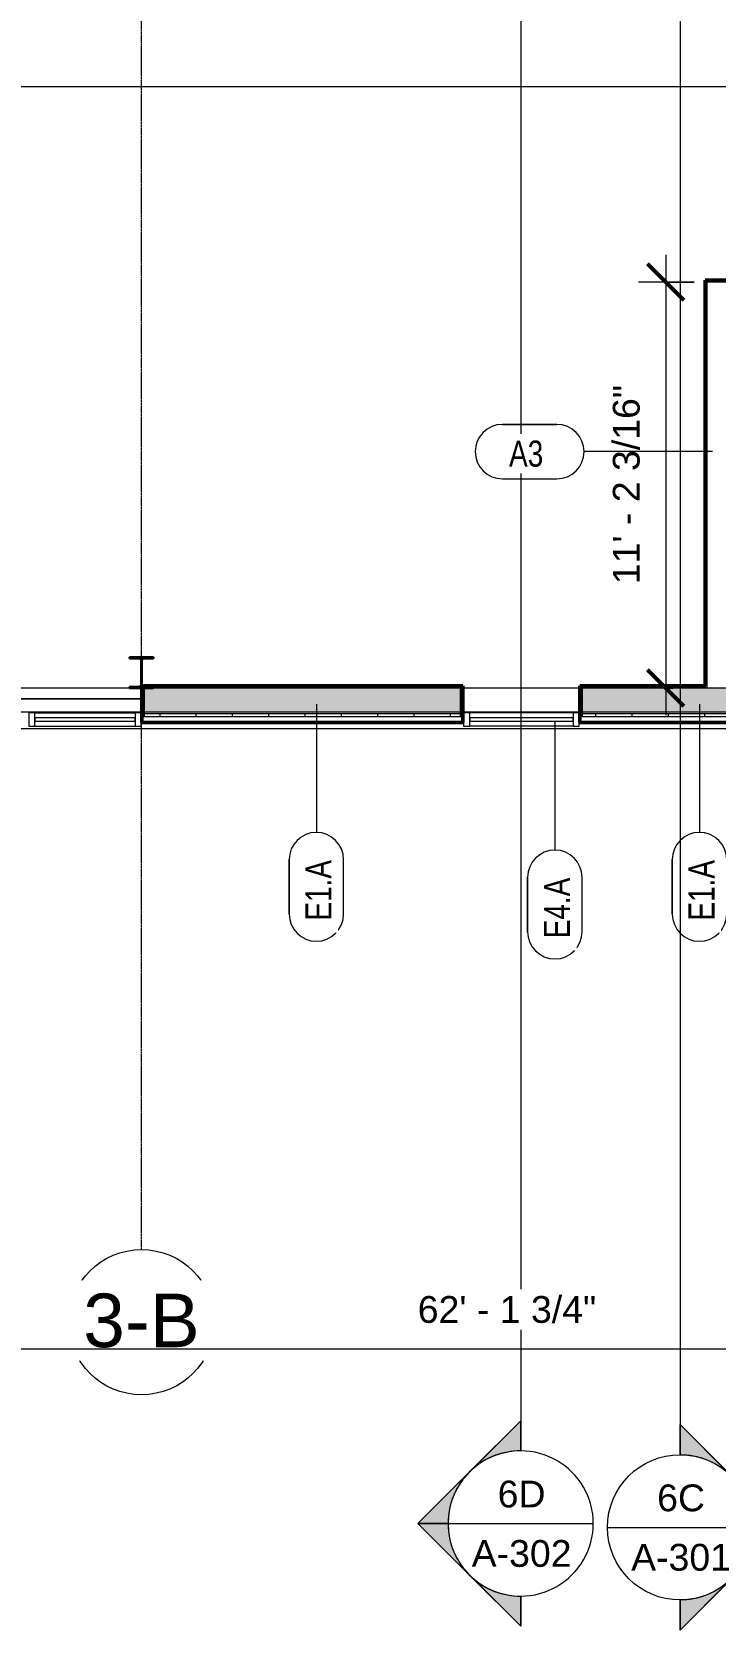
# Model space of a CAD drawing. Header units: inches. Extents: x 21592 to 24810, y -23179 to -20467.
# Drawn here: x 22278 to 22503, y -23099 to -22570 of the extents above; entities that cross this region are included whole.
import ezdxf

# ---------------------------------------------------------------- set-up
doc = ezdxf.new("R2010")
doc.units = ezdxf.units.IN
doc.header["$MEASUREMENT"] = 0
doc.linetypes.add('Grid Line 1_2_', pattern=[0.875, 0.5, -0.125, 0.125, -0.125])
for name, color, linetype, lineweight in [('A-ANNO-DIMS', 211, 'Continuous', 9), ('A-ANNO-DIMS-96', 211, 'Continuous', 9), ('A-FLOR', 192, 'Continuous', 13), ('A-GLAZ-CURT', 52, 'Continuous', 9), ('A-GLAZ-CWMG', 51, 'Continuous', 9), ('A-WALL', 113, 'Continuous', 13), ('A-WALL-IDEN', 211, 'Continuous', 9), ('A-WALL-PATT', 111, 'Continuous', 50), ('G-ANNO-SYMB', 111, 'Continuous', 9), ('I-WALL', 2, 'Continuous', 13), ('L-SITE-WALL', 31, 'Continuous', 13), ('S-BEAM', 12, 'Continuous', 9), ('S-COLS', 52, 'Continuous', 9), ('S-GRID', 1, 'Continuous', 9), ('S-GRID-IDEN', 1, 'Continuous', 9)]:
    doc.layers.add(name, color=color, linetype=linetype, lineweight=lineweight)
doc.styles.add('Arial', font='arial.ttf', dxfattribs={"height": 17.703593})
doc.styles.add('Arial_1', font='arial.ttf', dxfattribs={"height": 8.851796})
doc.styles.add('Century Gothic_1', font='GOTHIC.TTF', dxfattribs={"width": 0.8, "height": 8.622671})
doc.dimstyles.new('Linear_-_3_32__Arial', dxfattribs={"dimscale": 12, "dimtxt": 9, "dimasz": 1, "dimexe": 0.75, "dimexo": 0.5, "dimgap": 0.5, "dimtad": 1, "dimdec": 4, "dimrnd": 0.0625, "dimzin": 1, "dimdsep": 46, "dimlunit": 4, "dimtxsty": 'Arial_1', "dimblk1": 'OBLIQUE', "dimblk2": 'OBLIQUE', "dimsah": 1, "dimcen": 0.09, "dimdle": 0.75, "dimazin": 0, "dimtfac": 1, "dimtdec": 4, "dimtix": 1, "dimtmove": 0, "dimatfit": 3, "dimfxl": 1, "dimtvp": 1, "dimtfill": 1, "dimfrac": 2, "dimtolj": 1, "dimtzin": 0, "dimarcsym": 2})
pattern_1 = [(0, (0, 0), (30.72, 7.68), [1.267, -21.773, 1.267, -21.773, -122.88]), (0, (0, 0), (30.72, 7.68), [-46.08, 1.267, -44.813, 1.267, -21.773, -53.76]), (0, (0, 0), (30.72, 7.68), [-115.2, 1.267, -14.093, 1.267, -37.133]), (120, (11.52, 3.84), (-22.0110751, 22.7643004), [1.267, -21.773, 1.267, -21.773, -122.88]), (120, (11.52, 3.84), (-22.0110751, 22.7643004), [-46.08, 1.267, -44.813, 1.267, -21.773, -53.76]), (120, (11.52, 3.84), (-22.0110751, 22.7643004), [-115.2, 1.267, -14.093, 1.267, -37.133]), (240, (15.36, 19.2), (-8.7089249, -30.4443004), [1.267, -21.773, 1.267, -21.773, -122.88]), (240, (15.36, 19.2), (-8.7089249, -30.4443004), [-46.08, 1.267, -44.813, 1.267, -21.773, -53.76]), (240, (15.36, 19.2), (-8.7089249, -30.4443004), [-115.2, 1.267, -14.093, 1.267, -37.133])]

# ---------------------------------------------------------------- blocks, each defined once
blk = doc.blocks.new('Struct_Xcel_Sports Complex_rvt-1-Enlarged First Floor Plan _West_')
at = {"layer": 'A-FLOR', "color": 10}
blk.add_line((22314.02, -22790.8), (22171.52, -22790.8), dxfattribs=at)
at = {"layer": 'L-SITE-WALL', "color": 10}
for p, q in [((22171.52, -22790.8), (22314.02, -22790.8)), ((22420.33, -22798.8), (22313.77, -22798.8)), ((22651.4, -22798.8), (22458.52, -22798.8))]:
    blk.add_line(p, q, dxfattribs=at)
blk = doc.blocks.new('Girt_C - 8_D-1405489-Enlarged First Floor Plan _West_')
at = {"layer": 'S-BEAM'}
for p, q in [((22458.77, -22787.3), (22420.08, -22787.3)), ((22420.08, -22795.3), (22458.77, -22795.3))]:
    blk.add_line(p, q, dxfattribs=at)
blk = doc.blocks.new('System Panel - Glazed-frosted-1142378-Enlarged First Floor Plan _West_')
at = {"layer": 'A-GLAZ-CURT', "lineweight": 13}
for p, q in [((16.53125, -0.25), (-16.53125, -0.25)), ((-16.53125, -0.25), (-16.53125, -1.25)), ((-16.53125, -1.25), (16.53125, -1.25)), ((16.53125, -1.25), (16.53125, -0.25))]:
    blk.add_line(p, q, dxfattribs=at)
blk = doc.blocks.new('Rectangular Mullion - Exterior 2_ x 4_5_-1135321-Enlarged First Floor Plan _West_')
at = {"layer": 'A-GLAZ-CWMG'}
for p, q in [((22278.7, -22795.43), (22311.77, -22795.43)), ((22278.7, -22799.93), (22311.77, -22799.93))]:
    blk.add_line(p, q, dxfattribs=at)
blk = doc.blocks.new('Rectangular Mullion - Exterior 2_ x 4_5_-1142382-Enlarged First Floor Plan _West_')
at = {"layer": 'A-GLAZ-CWMG', "lineweight": 20}
for p, q in [((0, 3), (-2, 3)), ((-2, 3), (-2, -1.5)), ((0, -1.5), (0, 3)), ((-2, -1.5), (0, -1.5))]:
    blk.add_line(p, q, dxfattribs=at)
blk = doc.blocks.new('Rectangular Mullion - Exterior 2_ x 4_5_-827464-Enlarged First Floor Plan _West_')
at = {"layer": 'A-GLAZ-CWMG', "lineweight": 20}
for p, q in [((-1, 3), (1, 3)), ((-1, -1.5), (-1, 3)), ((1, 3), (1, -1.5)), ((1, -1.5), (-1, -1.5))]:
    blk.add_line(p, q, dxfattribs=at)
blk = doc.blocks.new('Rectangular Mullion - Exterior 2_ x 4_5_-1142359-Enlarged First Floor Plan _West_')
at = {"layer": 'A-GLAZ-CWMG', "lineweight": 20}
for p, q in [((-2, 1.5), (0, 1.5)), ((-2, -3), (-2, 1.5)), ((0, 1.5), (0, -3)), ((0, -3), (-2, -3))]:
    blk.add_line(p, q, dxfattribs=at)
blk = doc.blocks.new('Rectangular Mullion - Exterior 2_ x 4_5_-1142353-Enlarged First Floor Plan _West_')
at = {"layer": 'A-GLAZ-CWMG', "lineweight": 20}
for p, q in [((0, 1.5), (-2, 1.5)), ((-2, 1.5), (-2, -3)), ((0, -3), (0, 1.5)), ((-2, -3), (0, -3))]:
    blk.add_line(p, q, dxfattribs=at)
blk = doc.blocks.new('System Panel - Glazed-frosted-1367747-Enlarged First Floor Plan _West_')
at = {"layer": 'A-GLAZ-CURT', "lineweight": 13}
for p, q in [((17.09375, 1.25), (-17.09375, 1.25)), ((-17.09375, 1.25), (-17.09375, 0.25)), ((-17.09375, 0.25), (17.09375, 0.25)), ((17.09375, 0.25), (17.09375, 1.25))]:
    blk.add_line(p, q, dxfattribs=at)
blk = doc.blocks.new('Rectangular Mullion - Exterior 2_ x 4_5_-1060760-Enlarged First Floor Plan _West_')
at = {"layer": 'A-GLAZ-CWMG'}
for p, q in [((23373.27, -22795.43), (23339.08, -22795.43)), ((23373.27, -22799.93), (23339.08, -22799.93))]:
    blk.add_line(p, q, dxfattribs=at)
blk = doc.blocks.new('Section - Section Head - Filled-1526-Enlarged First Floor Plan _West_')
at = {"layer": 'G-ANNO-SYMB'}
h = blk.add_hatch(color=256, dxfattribs=at)
edge = h.paths.add_edge_path(flags=0)
edge.add_line((-0.4268, 0.1768), (-0.25, 0.3536))
edge.add_line((-0.25, 0.3536), (-0.25, 0.25))
edge.add_arc((-0.25, 0), 0.25, 90, 135)
h = blk.add_hatch(color=256, dxfattribs=at)
edge = h.paths.add_edge_path(flags=0)
edge.add_arc((-0.25, 0), 0.25, 45, 90)
edge.add_line((-0.25, 0.25), (-0.25, 0.3536))
edge.add_line((-0.25, 0.3536), (-0.0732, 0.1768))
h = blk.add_hatch(color=256, dxfattribs=at)
edge = h.paths.add_edge_path(flags=0)
edge.add_arc((-0.25, 0), 0.2503, 137.9216, 180)
edge.add_line((-0.5003, 0), (-0.6036, 0))
edge.add_line((-0.6036, 0), (-0.4358, 0.1678))
h = blk.add_hatch(color=256, dxfattribs=at)
edge = h.paths.add_edge_path(flags=0)
edge.add_line((-0.0642, 0.1678), (0.1036, 0))
edge.add_line((0.1036, 0), (0.0003, 0))
edge.add_arc((-0.25, 0), 0.2503, 0, 42.0784)
for p, q in [((-0.25, 0.3536), (-0.6036, 0)), ((-0.25, 0.3536), (-0.4268, 0.1768)), ((-0.25, 0.3536), (0.1036, 0)), ((-0.25, 0.25), (-0.25, 0.3536)), ((-0.0732, 0.1768), (-0.25, 0.3536)), ((-0.25, 0.3536), (-0.25, 0.25)), ((-0.4358, 0.1678), (-0.6036, 0)), ((0.1036, 0), (-0.0642, 0.1678)), ((-0.6036, 0), (-0.5003, 0)), ((0.0003, 0), (0.1036, 0)), ((-0.5, 0), (-0.6036, 0)), ((0, 0), (0.1036, 0))]:
    blk.add_line(p, q, dxfattribs=at)
for radius, start, end in [(0.25, 360, 180), (0.25, 90, 135), (0.25, 45, 90), (0.2503, 137.9216, 180), (0.2503, 0, 42.0784), (0.25, 180, 360)]:
    blk.add_arc((-0.25, 0), radius, start, end, dxfattribs=at)
blk = doc.blocks.new('Grid - Grid Head - Circle-14747-Enlarged First Floor Plan _West_')
at = {"layer": 'S-GRID-IDEN'}
blk.add_circle((0, 0), 0.25, dxfattribs=at)
blk = doc.blocks.new('DIMBLOCK1-Enlarged First Floor Plan _West_')
at = {"layer": 'A-ANNO-DIMS-96'}
for p, q in [((22061.64, -22899.47), (22061.64, -23014.7)), ((22061.64, -23005.7), (22061.64, -22899.47)), ((22807.39, -22978.85), (22807.39, -23014.7)), ((22807.39, -23005.7), (22807.39, -22978.85)), ((22052.64, -23005.7), (22816.39, -23005.7))]:
    blk.add_line(p, q, dxfattribs=at)
at = {"layer": 'A-ANNO-DIMS-96', "lineweight": 50}
for p, q in [((22061.64, -23005.7), (22067.64, -22999.7)), ((22807.39, -23005.7), (22813.39, -22999.7)), ((22061.64, -23005.7), (22055.64, -23011.7)), ((22807.39, -23005.7), (22801.39, -23011.7))]:
    blk.add_line(p, q, dxfattribs=at)
at = {"layer": 'A-ANNO-DIMS-96', "color": 0, "insert": (22405.16, -22988.22), "char_height": 8.8518, "width": 70.4492, "attachment_point": 1, "line_spacing_factor": 0.938532, "style": 'Arial_1', "bg_fill": 3, "box_fill_scale": 1.25, "bg_fill_color": 0, "bg_fill_transparency": 0}
blk.add_mtext('62\' - 1 3/4"', dxfattribs=at)
blk = doc.blocks.new('_Oblique')
at = {"color": 0, "linetype": 'ByBlock', "lineweight": -2}
blk.add_line((-0.5, -0.5), (0.5, 0.5), dxfattribs=at)
blk = doc.blocks.new('DIMBLOCK15-Enlarged First Floor Plan _West_')
at = {"layer": 'A-ANNO-DIMS-96'}
for p, q in [((22487.11, -22644.12), (22487.11, -22796.3)), ((22496.52, -22653.12), (22478.11, -22653.12)), ((22487.11, -22653.12), (22496.52, -22653.12)), ((22489.6, -22787.3), (22478.11, -22787.3)), ((22487.11, -22787.3), (22489.6, -22787.3))]:
    blk.add_line(p, q, dxfattribs=at)
at = {"layer": 'A-ANNO-DIMS-96', "lineweight": 50}
for p, q in [((22487.11, -22653.12), (22481.11, -22647.12)), ((22487.11, -22653.12), (22493.11, -22659.12)), ((22487.11, -22787.3), (22481.11, -22781.3)), ((22487.11, -22787.3), (22493.11, -22793.3))]:
    blk.add_line(p, q, dxfattribs=at)
at = {"layer": 'A-ANNO-DIMS-96', "color": 0, "insert": (22469.63, -22752.96), "char_height": 8.8518, "width": 78.5908, "attachment_point": 1, "rotation": 90, "line_spacing_factor": 0.938532, "style": 'Arial_1', "bg_fill": 3, "box_fill_scale": 1.25, "bg_fill_color": 0, "bg_fill_transparency": 0}
blk.add_mtext('11\' - 2 3/16"', dxfattribs=at)
blk = doc.blocks.new('Wall Tag - 1_4_-1369832-Enlarged First Floor Plan _West_')
at = {"layer": 'A-WALL-IDEN', "color": 153}
for p, q in [((-0.0822, 0.0968), (0.1053, 0.0968)), ((0.1053, 0.0968), (-0.0822, 0.0968)), ((-0.0822, -0.0907), (0.1053, -0.0907)), ((-0.0822, -0.0907), (0.1053, -0.0907))]:
    blk.add_line(p, q, dxfattribs=at)
for centre, start, end in [((-0.0822, 0.0031), 90, 270), ((-0.0822, 0.0031), 90, 270), ((0.1053, 0.0031), 270, 90), ((0.1053, 0.0031), 270, 90)]:
    blk.add_arc(centre, 0.0937, start, end, dxfattribs=at)

msp = doc.modelspace()

# ---------------------------------------------------------------- hatches: boundary and pattern name
at = {"layer": 'A-WALL-PATT', "lineweight": 9}
h = msp.add_hatch(dxfattribs=at)
h.set_pattern_fill('FP_10', color=256, style=0, pattern_type=2)
h.set_pattern_definition(pattern_1)
h.paths.add_polyline_path([(22759.95273, -22654.86531), (22759.95273, -22652.49031), (22500.14023, -22652.49031), (22500.14023, -22653.11531), (22759.32773, -22653.11531), (22759.32773, -22654.86531)], flags=0)
h.paths.add_polyline_path([(22796.57773, -22654.86531), (22796.57773, -22653.11531), (22803.51523, -22653.11531), (22803.51523, -22652.49031), (22795.95273, -22652.49031), (22795.95273, -22654.86531)], flags=0)
h = msp.add_hatch(dxfattribs=at)
h.set_pattern_fill('FP_10', color=256, style=0, pattern_type=2)
h.set_pattern_definition(pattern_1)
h.paths.add_polyline_path([(22500.76523, -22787.30281), (22500.76523, -22653.11531), (22500.14023, -22653.11531), (22500.14023, -22787.30281)], flags=0)
h = msp.add_hatch(dxfattribs=at)
h.set_pattern_fill('FP_7', color=256, style=0, pattern_type=2)
h.set_pattern_definition([(161.57, (0.48, 0.48), (-3.839953776, -1.544e-05), [0, -27.322, 3.034, 0]), (18.43, (-0.48, 0.48), (-3.839953776, 1.544e-05), [0, -27.322, 3.034, 0]), (108.43, (0.48, 0.48), (1.919622, -9.60052459), [9.106, -21.25]), (71.57, (-0.48, 0.48), (1.919622, 9.60052459), [9.106, -21.25])])
h.paths.add_polyline_path([(22419.32773, -22795.30281), (22419.32773, -22787.30281), (22314.76523, -22787.30281), (22314.76523, -22795.30281), (22385.15709, -22795.30281)], flags=0)
h.paths.add_polyline_path([(22459.51523, -22795.30281), (22809.95273, -22795.30281), (22809.95273, -22787.30281), (22459.51523, -22787.30281)], flags=0)
h = msp.add_hatch(dxfattribs=at)
h.set_pattern_fill('FP_9', color=256, style=0, pattern_type=2)
h.set_pattern_definition([(0, (0, 0), (0, 12), []), (90, (0, 0), (-12, 7e-16), [])])
h.paths.add_polyline_path([(22419.32773, -22796.80281), (22419.32773, -22795.80281), (22314.76523, -22795.80281), (22314.76523, -22796.80281), (22385.15709, -22796.80281)], flags=0)
h.paths.add_polyline_path([(22459.51523, -22796.80281), (22809.95273, -22796.80281), (22809.95273, -22795.80281), (22459.51523, -22795.80281)], flags=0)
at = {"layer": 'S-COLS'}
h = msp.add_hatch(dxfattribs=at)
h.set_pattern_fill('FP_6', color=256, style=0, pattern_type=2)
h.set_pattern_definition([(45, (0, 0), (-9.503515, 9.503515), []), (45, (0, 14.4), (-9.503515, 9.503515), [])])
h.paths.add_polyline_path([(22309.89023, -22787.30281), (22317.89023, -22787.30281), (22317.89023, -22786.86922), (22314.72616, -22786.86922), (22314.23726, -22786.66671), (22314.03476, -22786.17781), (22314.03476, -22778.17781), (22314.23726, -22777.68891), (22314.72616, -22777.4864), (22317.89023, -22777.4864), (22317.89023, -22777.05281), (22309.89023, -22777.05281), (22309.89023, -22777.4864), (22313.05429, -22777.4864), (22313.54319, -22777.68891), (22313.74569, -22778.17781), (22313.74569, -22786.17781), (22313.54319, -22786.66671), (22313.05429, -22786.86922), (22309.89023, -22786.86922)], flags=0)

# ---------------------------------------------------------------- linework, layer by layer
at = {"layer": 'A-WALL'}
for p, q in [((22759.32773, -22653.11531), (22500.76523, -22653.11531)), ((22500.76523, -22787.30281), (22500.76523, -22653.11531)), ((22314.76523, -22787.30281), (22314.76523, -22796.80281)), ((22419.32773, -22787.30281), (22314.76523, -22787.30281)), ((22419.32773, -22796.80281), (22419.32773, -22787.30281)), ((22459.51523, -22787.30281), (22459.51523, -22796.80281)), ((22809.95273, -22787.30281), (22459.51523, -22787.30281)), ((22500.14023, -22786.55281), (22500.14023, -22787.30281)), ((22420.07773, -22796.80281), (22314.01523, -22796.80281)), ((22420.07773, -22798.30281), (22314.01523, -22798.30281)), ((22419.32773, -22795.30281), (22314.76523, -22795.30281)), ((22419.32773, -22795.80281), (22314.76523, -22795.80281)), ((22810.70273, -22796.80281), (22458.76523, -22796.80281)), ((22810.70273, -22798.30281), (22458.76523, -22798.30281)), ((22809.95273, -22795.30281), (22459.51523, -22795.30281)), ((22809.95273, -22795.80281), (22459.51523, -22795.80281))]:
    msp.add_line(p, q, dxfattribs=at)
at = {"layer": 'A-WALL', "lineweight": 50}
for p, q in [((22420.07773, -22786.55281), (22314.01523, -22786.55281)), ((22314.01523, -22786.55281), (22314.01523, -22798.61531)), ((22420.07773, -22798.61531), (22420.07773, -22786.55281)), ((22500.14023, -22786.55281), (22458.76523, -22786.55281)), ((22458.76523, -22786.55281), (22458.76523, -22798.61531)), ((22314.01523, -22798.61531), (22420.07773, -22798.61531)), ((22458.76523, -22798.61531), (22810.70273, -22798.61531))]:
    msp.add_line(p, q, dxfattribs=at)
at = {"layer": 'A-WALL-IDEN', "color": 153}
for p, q in [((22371.66954, -22792.58406), (22371.66954, -22834.97938)), ((22450.4827, -22798.42781), (22450.4827, -22840.82313))]:
    msp.add_line(p, q, dxfattribs=at)
at = {"layer": 'G-ANNO-SYMB'}
for p, q in [((22491.854, -20695.61128), (22491.854, -23040.6554)), ((22439.17362, -20818.08211), (22439.17362, -23039.38678)), ((24577.89246, -22588.63029), (21993.6606, -22588.63029)), ((22415.17362, -23063.38678), (22463.17362, -23063.38678)), ((22467.854, -23064.6554), (22515.854, -23064.6554))]:
    msp.add_line(p, q, dxfattribs=at)
at = {"layer": 'I-WALL', "lineweight": 50}
for p, q in [((22759.95273, -22652.49031), (22500.14023, -22652.49031)), ((22500.14023, -22652.49031), (22500.14023, -22786.55281))]:
    msp.add_line(p, q, dxfattribs=at)
at = {"layer": 'L-SITE-WALL'}
for p, q in [((22313.76523, -22798.80281), (22420.32773, -22798.80281)), ((22458.51523, -22798.80281), (22651.40428, -22798.80281)), ((22640.8238, -22800.80281), (22056.14023, -22800.80281))]:
    msp.add_line(p, q, dxfattribs=at)
at = {"layer": 'S-COLS', "lineweight": 30}
for p, q in [((22317.89023, -22777.05281), (22309.89023, -22777.05281)), ((22309.89023, -22777.05281), (22309.89023, -22777.4864)), ((22309.89023, -22777.4864), (22313.05429, -22777.4864)), ((22313.74569, -22778.17781), (22313.74569, -22786.17781)), ((22314.03476, -22786.17781), (22314.03476, -22778.17781)), ((22314.72616, -22777.4864), (22317.89023, -22777.4864)), ((22317.89023, -22777.4864), (22317.89023, -22777.05281)), ((22313.05429, -22786.86922), (22309.89023, -22786.86922)), ((22309.89023, -22786.86922), (22309.89023, -22787.30281)), ((22309.89023, -22787.30281), (22317.89023, -22787.30281)), ((22317.89023, -22786.86922), (22314.72616, -22786.86922)), ((22317.89023, -22787.30281), (22317.89023, -22786.86922))]:
    msp.add_line(p, q, dxfattribs=at)
for centre, start, end in [((22313.05429, -22778.17781), 0, 90), ((22314.72616, -22778.17781), 90, 180), ((22313.05429, -22786.17781), 270, 0), ((22314.72616, -22786.17781), 180, 270)]:
    msp.add_arc(centre, 0.69141, start, end, dxfattribs=at)
at = {"layer": 'S-GRID', "linetype": 'Grid Line 1_2_'}
for p, q in [((22313.89023, -22972.85091), (22313.89023, -20633.37408)), ((24479.10753, -22787.30281), (21657.56096, -22787.30281)), ((24588.97484, -22787.30281), (21790.20666, -22787.30281)), ((24431.10753, -22795.30281), (21705.56096, -22795.30281)), ((24540.97484, -22795.30281), (21852.86259, -22795.30281))]:
    msp.add_line(p, q, dxfattribs=at)

# ---------------------------------------------------------------- block references
at = {"layer": 'A-GLAZ-CURT', "rotation": 180}
msp.add_blockref('System Panel - Glazed-frosted-1142378-Enlarged First Floor Plan _West_', (22295.23398, -22798.42781), dxfattribs=at)
at = {"layer": 'A-GLAZ-CURT'}
msp.add_blockref('System Panel - Glazed-frosted-1367747-Enlarged First Floor Plan _West_', (22439.42148, -22798.42781), dxfattribs=at)
at = {"layer": 'A-GLAZ-CWMG', "extrusion": (0, 0, -1)}
msp.add_blockref('Rectangular Mullion - Exterior 2_ x 4_5_-827464-Enlarged First Floor Plan _West_', (-22277.70273, -22798.42781), dxfattribs=at)
at = {"layer": 'A-GLAZ-CWMG'}
for name, p in [('Rectangular Mullion - Exterior 2_ x 4_5_-1135321-Enlarged First Floor Plan _West_', (0, 0)), ('Rectangular Mullion - Exterior 2_ x 4_5_-1142382-Enlarged First Floor Plan _West_', (22313.76523, -22798.42781)), ('Rectangular Mullion - Exterior 2_ x 4_5_-1060760-Enlarged First Floor Plan _West_', (-916.75, 0))]:
    msp.add_blockref(name, p, dxfattribs=at)
at = {"layer": 'A-GLAZ-CWMG', "rotation": 180}
msp.add_blockref('Rectangular Mullion - Exterior 2_ x 4_5_-1142353-Enlarged First Floor Plan _West_', (22420.32773, -22798.42781), dxfattribs=at)
at = {"layer": 'A-GLAZ-CWMG', "extrusion": (0, 0, -1), "rotation": 180}
msp.add_blockref('Rectangular Mullion - Exterior 2_ x 4_5_-1142359-Enlarged First Floor Plan _West_', (-22458.51523, -22798.42781), dxfattribs=at)
at = {"layer": 'A-WALL-IDEN', "color": 153, "xscale": 95.99999999999994, "yscale": 95.99999999999994, "zscale": 95.99999999999994}
msp.add_blockref('Wall Tag - 1_4_-1369832-Enlarged First Floor Plan _West_', (22441.01523, -22709.43674), dxfattribs=at)
at = {"layer": 'A-WALL-IDEN', "color": 153, "xscale": 95.99999999999994, "yscale": 95.99999999999994, "zscale": 95.99999999999994, "rotation": 89.99999999999991}
for p in [(22371.96325, -22854.08406), (22498.54196, -22854.08406), (22450.77641, -22859.92781)]:
    msp.add_blockref('Wall Tag - 1_4_-1369832-Enlarged First Floor Plan _West_', p, dxfattribs=at)
at = {"layer": 'G-ANNO-SYMB', "xscale": 95.99999999999994, "yscale": 95.99999999999994, "zscale": 95.99999999999994, "rotation": 89.99999999999947}
msp.add_blockref('Section - Section Head - Filled-1526-Enlarged First Floor Plan _West_', (22439.17362, -23039.38678), dxfattribs=at)
at = {"layer": 'G-ANNO-SYMB', "extrusion": (0, 0, -1), "xscale": 95.99999999999994, "yscale": 95.99999999999994, "zscale": 95.99999999999994, "rotation": 90.00000000000053}
msp.add_blockref('Section - Section Head - Filled-1526-Enlarged First Floor Plan _West_', (-22491.854, -23040.6554), dxfattribs=at)
at = {"layer": 'S-BEAM'}
msp.add_blockref('Girt_C - 8_D-1405489-Enlarged First Floor Plan _West_', (0, 0), dxfattribs=at)
at = {"layer": 'S-GRID-IDEN', "xscale": 95.99999999999994, "yscale": 95.99999999999994, "zscale": 95.99999999999994}
msp.add_blockref('Grid - Grid Head - Circle-14747-Enlarged First Floor Plan _West_', (22313.89023, -22996.85091), dxfattribs=at)

# ---------------------------------------------------------------- texts
at = {"layer": 'G-ANNO-SYMB', "char_height": 8.851796, "attachment_point": 2, "line_spacing_factor": 0.938532, "style": 'Arial_1'}
for s, insert, width in [('6D', (22439.48099, -23049.21766), 18.792), ('6C', (22492.16137, -23050.48627), 18.792), ('A-302', (22439.48099, -23068.8539), 39.312), ('A-301', (22492.16137, -23070.12252), 39.312)]:
    msp.add_mtext(s, dxfattribs=dict(at, insert=insert, width=width))

# ---------------------------------------------------------------- next in the draw order: texts
at = {"layer": 'A-WALL-IDEN', "insert": (22440.98636, -22705.5024), "char_height": 8.622671, "width": 14.58, "attachment_point": 2, "line_spacing_factor": 0.984117, "style": 'Century Gothic_1', "bg_fill": 3, "box_fill_scale": 1.25, "bg_fill_color": 0, "bg_fill_transparency": 0}
msp.add_mtext('A3', dxfattribs=at)
at = {"layer": 'A-WALL-IDEN', "char_height": 8.622671, "width": 23.76, "attachment_point": 2, "rotation": 90, "line_spacing_factor": 0.984117, "style": 'Century Gothic_1', "bg_fill": 3, "box_fill_scale": 1.25, "bg_fill_color": 0, "bg_fill_transparency": 0}
for s, insert in [('E1.A', (22368.02891, -22854.11292)), ('E1.A', (22494.60763, -22854.11292)), ('E4.A', (22446.84207, -22859.95667))]:
    msp.add_mtext(s, dxfattribs=dict(at, insert=insert))
at = {"layer": 'S-GRID-IDEN', "insert": (22313.88561, -22987.41404), "char_height": 17.703593, "width": 45.792, "attachment_point": 2, "line_spacing_factor": 0.938532, "style": 'Arial', "bg_fill": 3, "box_fill_scale": 1.25, "bg_fill_color": 0, "bg_fill_transparency": 0}
msp.add_mtext('3-B', dxfattribs=at)

# ---------------------------------------------------------------- next in the draw order: dimensions: what is measured, and where the dimension line sits
at = {"layer": 'A-ANNO-DIMS'}
dim = msp.add_linear_dim(base=(22487.11302, -22787.30281), p1=(22502.51523, -22653.11531), p2=(22495.5983, -22787.30281), angle=90, dimstyle='Linear_-_3_32__Arial', override={"dimpost": '<>', "dimfxl": 134.365654}, dxfattribs=at)
dim.commit()
dim.dimension.update_dxf_attribs({"geometry": 'DIMBLOCK15-Enlarged First Floor Plan _West_', "text_midpoint": (22476.53315, -22720.20906)})

# ---------------------------------------------------------------- next in the draw order: linework, layer by layer
at = {"layer": 'A-WALL-IDEN', "color": 153}
for p, q in [((22502.51523, -22709.14303), (22460.1199, -22709.14303)), ((22498.24825, -22792.58406), (22498.24825, -22834.97938))]:
    msp.add_line(p, q, dxfattribs=at)

# ---------------------------------------------------------------- next in the draw order: block references
at = {"lineweight": 5}
msp.add_blockref('Struct_Xcel_Sports Complex_rvt-1-Enlarged First Floor Plan _West_', (0, 0), dxfattribs=at)

# ---------------------------------------------------------------- next in the draw order: dimensions: what is measured, and where the dimension line sits
at = {"layer": 'A-ANNO-DIMS'}
dim = msp.add_linear_dim(base=(22807.39023, -23005.70284), p1=(22061.64023, -22893.46976), p2=(22807.39023, -22972.85091), dimstyle='Linear_-_3_32__Arial', override={"dimpost": '<>', "dimfxl": 749.962951}, dxfattribs=at)
dim.commit()
dim.dimension.update_dxf_attribs({"geometry": 'DIMBLOCK1-Enlarged First Floor Plan _West_', "text_midpoint": (22434.51523, -22995.12297)})

doc.saveas('drawing.dxf')
